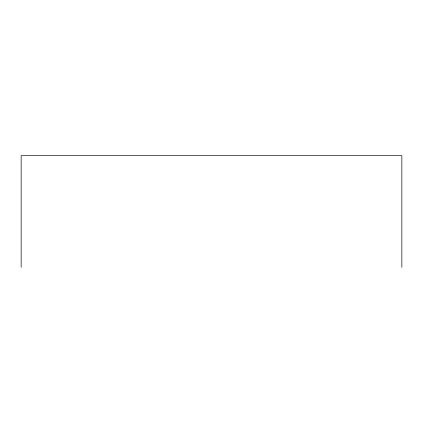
<?xml version="1.0" encoding="UTF-8"?>
<svg xmlns="http://www.w3.org/2000/svg" width="423" height="423" viewBox="0 0 423 423"><rect width="100%" height="100%" fill="white"/><g stroke="black" fill="none" stroke-linecap="round" stroke-linejoin="round"><path stroke-width="0.63" d="M401.85 267.31L401.85 155.69L21.15 155.69L21.15 267.31"/></g></svg>
